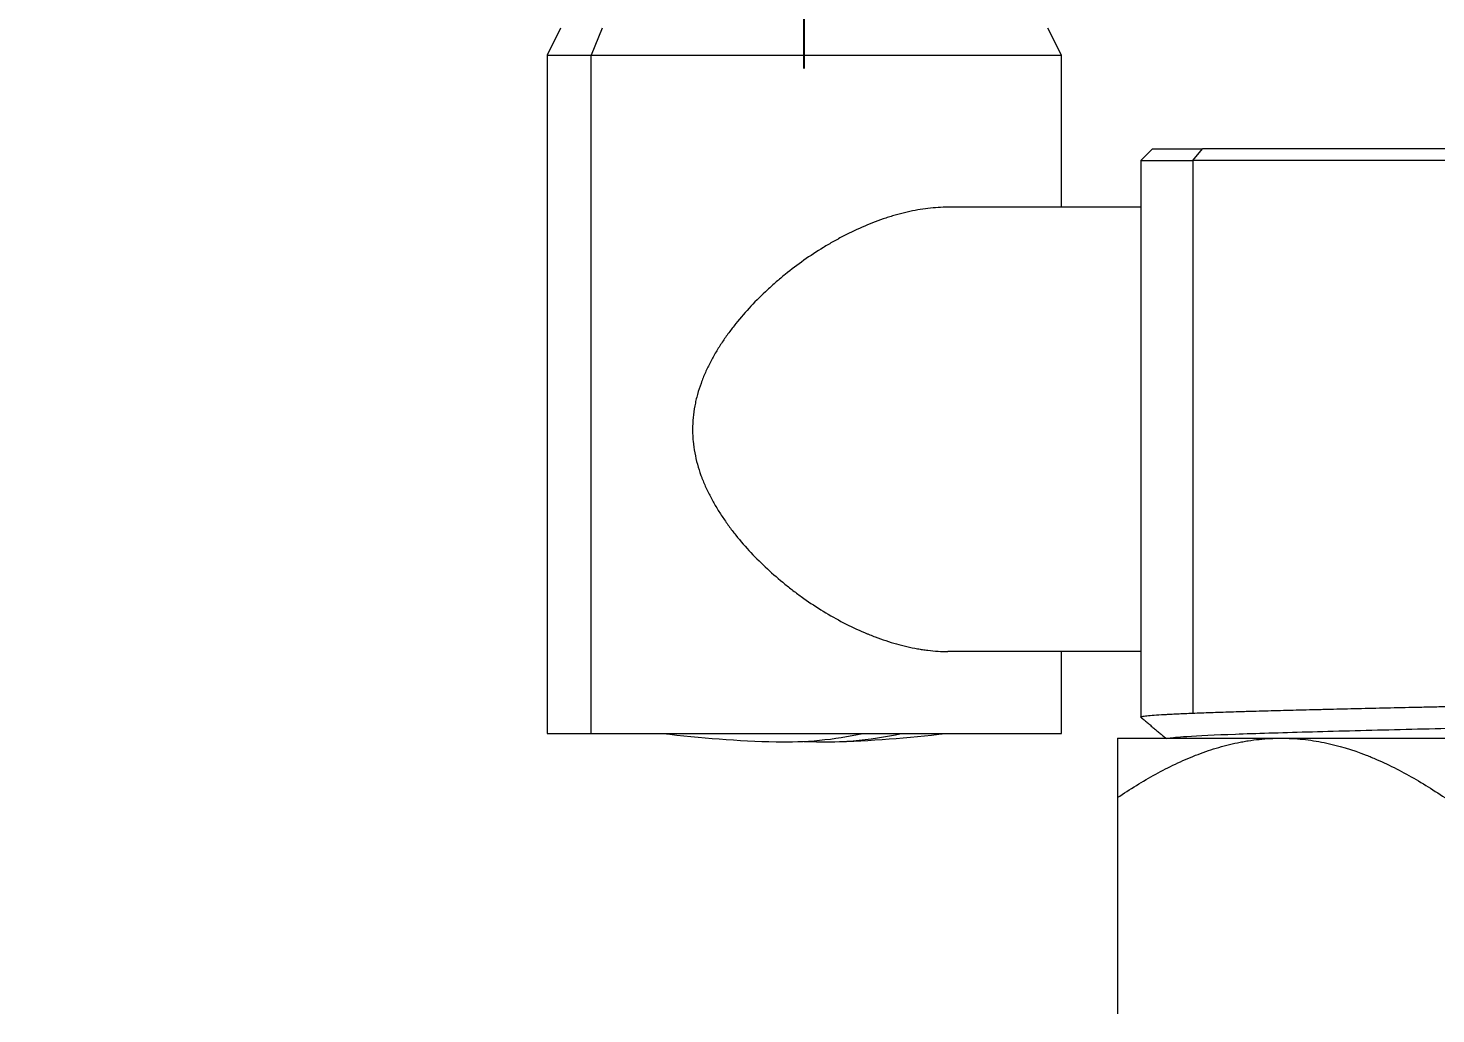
# Model space of a CAD drawing. Header units: millimetres. Extents: x 24958 to 25799, y 1150 to 1745.
# Drawn here: x 25048.1 to 25108.3, y 1458 to 1500.1 of the extents above; entities that cross this region are included whole.
import ezdxf

# ---------------------------------------------------------------- set-up
doc = ezdxf.new("R2010")
doc.units = ezdxf.units.MM
doc.linetypes.add('CENTERX2', pattern=[20.32, 12.7, -2.54, 2.54, -2.54])
doc.layers.add('CENTER', color=1, linetype='CENTERX2')
doc.layers.add('DIM', color=3, linetype='Continuous')
doc.styles.get("Standard").update_dxf_attribs({"font": 'arial.ttf'})
doc.dimstyles.new('ISO-25', dxfattribs={"dimtxt": 7, "dimasz": 5, "dimexe": 1.252, "dimexo": 0.625, "dimgap": 1, "dimtad": 1, "dimtih": 1, "dimtoh": 1, "dimdec": 1, "dimdsep": 46, "dimtxsty": 'Standard', "dimcen": 0, "dimclrd": 3, "dimclre": 3, "dimclrt": 4, "dimadec": 0, "dimazin": 0, "dimtfac": 1, "dimtdec": 1, "dimtmove": 0, "dimatfit": 3, "dimfxl": 1, "dimarcsym": 0})

# ---------------------------------------------------------------- blocks, each defined once
blk = doc.blocks.new('*D59')
at = {"layer": 'Defpoints', "color": 0, "transparency": 16777216}
for p in [(25054.326, 1508.414), (25017.505, 1313.476), (25041.936, 1313.476)]:
    blk.add_point(p, dxfattribs=at)
at = {"layer": 'DIM', "color": 3, "lineweight": -2, "transparency": 16777216}
for p, q in [((25053.701, 1508.414), (25016.253, 1508.414)), ((25017.505, 1502.414), (25017.505, 1415.508)), ((25017.505, 1319.476), (25017.505, 1406.382)), ((25041.311, 1313.476), (25016.253, 1313.476))]:
    blk.add_line(p, q, dxfattribs=at)
at = {"layer": 'DIM', "color": 3, "transparency": 16777216}
for points in [[(25016.505, 1502.414), (25018.505, 1502.414), (25017.505, 1508.414)], [(25016.505, 1319.476), (25018.505, 1319.476), (25017.505, 1313.476)]]:
    blk.add_solid(points, dxfattribs=at)
at = {"layer": 'DIM', "color": 4, "transparency": 16777216, "insert": (25017.505, 1410.945), "char_height": 6, "attachment_point": 5}
blk.add_mtext('194.9', dxfattribs=at)

msp = doc.modelspace()

# ---------------------------------------------------------------- linework, layer by layer
at = {"linetype": 'Continuous', "lineweight": 18}
for p, q in [((25070.904, 1500.144), (25070.326, 1498.987)), ((25092.326, 1498.987), (25091.747, 1500.144)), ((25070.326, 1498.987), (25070.326, 1469.987)), ((25070.326, 1498.987), (25072.206, 1498.987)), ((25072.206, 1498.987), (25092.326, 1498.987)), ((25092.326, 1492.487), (25092.326, 1498.987)), ((25096.226, 1494.987), (25095.726, 1494.487)), ((25096.226, 1494.987), (25098.363, 1494.987)), ((25121.226, 1494.987), (25098.363, 1494.987)), ((25095.726, 1494.487), (25095.726, 1470.684)), ((25095.726, 1494.487), (25097.949, 1494.487)), ((25121.726, 1494.487), (25097.949, 1494.487)), ((25095.726, 1492.487), (25087.477, 1492.487)), ((25095.726, 1473.487), (25087.477, 1473.487)), ((25092.326, 1469.987), (25092.326, 1473.488)), ((25070.326, 1469.987), (25072.206, 1469.987)), ((25072.206, 1469.987), (25092.326, 1469.987)), ((25094.729, 1469.787), (25101.729, 1469.787)), ((25101.729, 1469.787), (25108.726, 1469.787)), ((25094.726, 1467.242), (25094.726, 1457.997))]:
    msp.add_line(p, q, dxfattribs=at)
at = {"linetype": 'Continuous', "lineweight": 13}
for p, q in [((25072.685, 1500.144), (25072.206, 1498.987)), ((25072.206, 1469.987), (25072.206, 1498.987)), ((25097.949, 1494.487), (25098.363, 1494.987)), ((25097.949, 1494.487), (25097.949, 1470.856))]:
    msp.add_line(p, q, dxfattribs=at)
at = {"linetype": 'Continuous', "lineweight": 18}
for start, end in [(262.97112, 268.60289), (271.39711, 277.02888)]:
    msp.add_arc((25081.326, 1519.088), 49.472, start, end, dxfattribs=at)
for centre, major_axis, start_param, end_param in [((25080.497, 1519.088), (0, -49.462), 6.269552, 6.40419), ((25082.155, 1519.088), (0, 49.462), 3.111616, 3.262597)]:
    msp.add_ellipse(centre, major_axis=major_axis, ratio=0.559193, start_param=start_param, end_param=end_param, dxfattribs=at)
for points, knots in [([(25087.477, 1492.487), (25087.196, 1492.487), (25086.91, 1492.469), (25086.329, 1492.399), (25086.033, 1492.347), (25085.583, 1492.244), (25085.432, 1492.206), (25085.242, 1492.152), (25085.166, 1492.131), (25085.089, 1492.108), (25084.975, 1492.073), (25084.898, 1492.048), (25084.518, 1491.923), (25084.216, 1491.808), (25083.615, 1491.553), (25083.317, 1491.412), (25082.947, 1491.221), (25082.873, 1491.182), (25082.763, 1491.122), (25082.726, 1491.102), (25082.653, 1491.062), (25082.47, 1490.959), (25082.289, 1490.854), (25081.862, 1490.592), (25081.583, 1490.409), (25081.039, 1490.025), (25080.774, 1489.824), (25080.385, 1489.51), (25080.257, 1489.403), (25080.005, 1489.184), (25079.88, 1489.073), (25079.511, 1488.731), (25079.275, 1488.497), (25078.823, 1488.015), (25078.607, 1487.767), (25078.298, 1487.382), (25078.198, 1487.252), (25078.004, 1486.988), (25077.91, 1486.854), (25077.727, 1486.58), (25077.639, 1486.44), (25077.513, 1486.227), (25077.471, 1486.155), (25077.39, 1486.01), (25077.351, 1485.937), (25077.236, 1485.717), (25077.164, 1485.568), (25077.03, 1485.265), (25076.968, 1485.112), (25076.855, 1484.8), (25076.804, 1484.642), (25076.748, 1484.44), (25076.737, 1484.399), (25076.716, 1484.318), (25076.706, 1484.277), (25076.677, 1484.154), (25076.66, 1484.072), (25076.614, 1483.825), (25076.59, 1483.659), (25076.559, 1483.326), (25076.551, 1483.159), (25076.551, 1482.907), (25076.552, 1482.823), (25076.558, 1482.696), (25076.561, 1482.654), (25076.567, 1482.569), (25076.584, 1482.359), (25076.614, 1482.151), (25076.706, 1481.658), (25076.796, 1481.337), (25076.924, 1480.983), (25076.939, 1480.944), (25076.968, 1480.866), (25077.014, 1480.75), (25077.063, 1480.635), (25077.163, 1480.408), (25077.235, 1480.26), (25077.387, 1479.968), (25077.467, 1479.825), (25077.634, 1479.543), (25077.722, 1479.404), (25077.904, 1479.13), (25077.999, 1478.995), (25078.145, 1478.795), (25078.195, 1478.729), (25078.296, 1478.597), (25078.347, 1478.532), (25078.606, 1478.209), (25078.823, 1477.96), (25079.274, 1477.479), (25079.508, 1477.247), (25079.993, 1476.797), (25080.244, 1476.58), (25080.632, 1476.265), (25080.763, 1476.162), (25081.03, 1475.96), (25081.166, 1475.861), (25081.579, 1475.569), (25081.859, 1475.384), (25082.428, 1475.037), (25082.716, 1474.874), (25083.303, 1474.569), (25083.601, 1474.428), (25083.942, 1474.283), (25083.98, 1474.267), (25084.056, 1474.236), (25084.094, 1474.22), (25084.208, 1474.174), (25084.436, 1474.085), (25084.663, 1474.004), (25085.117, 1473.854), (25085.418, 1473.769), (25085.868, 1473.665), (25086.018, 1473.635), (25086.242, 1473.595), (25086.317, 1473.583), (25086.466, 1473.56), (25086.54, 1473.55), (25086.908, 1473.506), (25087.196, 1473.487), (25087.477, 1473.487)], [0, 0, 0, 0, 0.03125, 0.03125, 0.0625, 0.0625, 0.078125, 0.078125, 0.082031, 0.085938, 0.085938, 0.09375, 0.09375, 0.125, 0.125, 0.15625, 0.15625, 0.164063, 0.164063, 0.167969, 0.167969, 0.171875, 0.1875, 0.1875, 0.21875, 0.21875, 0.25, 0.25, 0.265625, 0.265625, 0.28125, 0.28125, 0.3125, 0.3125, 0.34375, 0.34375, 0.359375, 0.359375, 0.375, 0.375, 0.390625, 0.390625, 0.398438, 0.398438, 0.40625, 0.40625, 0.421875, 0.421875, 0.4375, 0.4375, 0.453125, 0.453125, 0.457031, 0.457031, 0.460938, 0.460938, 0.46875, 0.46875, 0.484375, 0.484375, 0.5, 0.5, 0.507813, 0.507813, 0.511719, 0.511719, 0.515625, 0.53125, 0.53125, 0.5625, 0.5625, 0.566406, 0.566406, 0.570313, 0.578125, 0.578125, 0.59375, 0.59375, 0.609375, 0.609375, 0.625, 0.625, 0.640625, 0.640625, 0.648438, 0.648438, 0.65625, 0.65625, 0.6875, 0.6875, 0.71875, 0.71875, 0.75, 0.75, 0.765625, 0.765625, 0.78125, 0.78125, 0.8125, 0.8125, 0.84375, 0.84375, 0.875, 0.875, 0.878906, 0.878906, 0.882813, 0.882813, 0.890625, 0.90625, 0.90625, 0.9375, 0.9375, 0.953125, 0.953125, 0.960937, 0.960937, 0.96875, 0.96875, 1, 1, 1, 1]), ([(25097.949, 1470.856), (25098.189, 1470.865), (25098.445, 1470.875), (25098.988, 1470.893), (25099.276, 1470.903), (25099.731, 1470.917), (25099.887, 1470.922), (25100.126, 1470.929), (25100.207, 1470.932), (25100.37, 1470.936), (25100.452, 1470.939), (25100.865, 1470.951), (25101.208, 1470.96), (25101.914, 1470.979), (25102.278, 1470.988), (25102.841, 1471.002), (25103.031, 1471.007), (25103.321, 1471.014), (25103.467, 1471.018), (25103.614, 1471.021), (25103.713, 1471.024), (25103.762, 1471.025), (25104.209, 1471.036), (25104.611, 1471.045), (25105.424, 1471.064), (25105.835, 1471.073), (25106.666, 1471.092), (25107.086, 1471.101), (25107.617, 1471.113), (25107.723, 1471.116), (25107.937, 1471.12), (25108.044, 1471.123), (25108.365, 1471.13), (25108.579, 1471.135), (25109.217, 1471.149), (25109.64, 1471.158), (25110.482, 1471.177), (25110.901, 1471.186), (25111.525, 1471.2), (25111.732, 1471.205), (25112.043, 1471.212), (25112.146, 1471.215), (25112.301, 1471.218), (25112.352, 1471.22), (25112.455, 1471.222), (25112.916, 1471.233), (25113.366, 1471.243), (25114.148, 1471.262), (25114.529, 1471.271), (25115.275, 1471.29), (25115.638, 1471.3), (25116.081, 1471.312), (25116.169, 1471.314), (25116.3, 1471.318), (25116.344, 1471.319), (25116.43, 1471.321), (25116.646, 1471.327), (25116.855, 1471.333), (25117.346, 1471.347), (25117.658, 1471.356), (25118.254, 1471.375), (25118.538, 1471.384), (25118.94, 1471.399), (25119.071, 1471.404), (25119.229, 1471.41), (25119.261, 1471.411), (25119.323, 1471.413), (25119.354, 1471.414), (25119.446, 1471.418), (25119.506, 1471.42), (25119.801, 1471.432), (25120.018, 1471.441), (25120.414, 1471.46), (25120.594, 1471.469), (25120.915, 1471.488), (25121.057, 1471.498), (25121.195, 1471.509), (25121.21, 1471.51), (25121.24, 1471.512), (25121.254, 1471.513), (25121.296, 1471.517), (25121.377, 1471.524), (25121.446, 1471.531), (25121.567, 1471.545), (25121.628, 1471.555), (25121.707, 1471.573), (25121.726, 1471.582), (25121.726, 1471.591)], [0, 0, 0, 0, 0.03851, 0.03851, 0.077019, 0.077019, 0.096274, 0.096274, 0.105902, 0.105902, 0.115529, 0.115529, 0.154039, 0.154039, 0.192548, 0.192548, 0.211803, 0.211803, 0.221431, 0.226244, 0.226244, 0.231058, 0.231058, 0.269568, 0.269568, 0.308078, 0.308078, 0.346587, 0.346587, 0.356215, 0.356215, 0.365842, 0.365842, 0.385097, 0.385097, 0.423607, 0.423607, 0.462116, 0.462116, 0.481371, 0.481371, 0.490999, 0.490999, 0.495812, 0.495812, 0.500626, 0.539136, 0.539136, 0.577645, 0.577645, 0.616155, 0.616155, 0.625782, 0.625782, 0.630596, 0.630596, 0.63541, 0.654665, 0.654665, 0.693174, 0.693174, 0.731684, 0.731684, 0.750939, 0.750939, 0.755753, 0.755753, 0.760566, 0.760566, 0.770194, 0.770194, 0.808704, 0.808704, 0.847213, 0.847213, 0.885723, 0.885723, 0.890537, 0.890537, 0.89535, 0.89535, 0.904978, 0.924233, 0.924233, 0.962742, 0.962742, 1, 1, 1, 1]), ([(25095.726, 1470.684), (25095.726, 1470.685), (25095.726, 1470.685), (25095.727, 1470.69), (25095.733, 1470.695), (25095.747, 1470.7), (25095.75, 1470.702), (25095.757, 1470.704), (25095.768, 1470.708), (25095.783, 1470.711), (25095.837, 1470.723), (25095.901, 1470.733), (25096.069, 1470.752), (25096.173, 1470.761), (25096.422, 1470.78), (25096.566, 1470.789), (25096.752, 1470.8), (25096.773, 1470.801), (25096.816, 1470.803), (25096.881, 1470.807), (25097.038, 1470.815), (25097.183, 1470.822), (25097.487, 1470.837), (25097.709, 1470.846), (25097.949, 1470.856)], [0, 0, 0, 0, 0.005389, 0.005389, 0.088273, 0.088273, 0.108994, 0.108994, 0.129715, 0.171157, 0.171157, 0.336926, 0.336926, 0.502694, 0.502694, 0.668463, 0.668463, 0.689184, 0.689184, 0.709905, 0.751347, 0.834231, 0.834231, 1, 1, 1, 1]), ([(25096.925, 1469.787), (25097.051, 1469.812), (25097.644, 1469.87), (25099.6, 1469.959), (25102.734, 1470.056), (25106.536, 1470.153), (25110.583, 1470.25), (25114.423, 1470.347), (25117.626, 1470.444), (25119.837, 1470.541), (25120.527, 1470.61), (25120.605, 1470.646), (25120.61, 1470.651)], [0, 0, 0, 0, 0.086995, 0.199245, 0.311496, 0.423746, 0.535997, 0.648247, 0.760498, 0.872748, 0.984999, 1, 1, 1, 1]), ([(25094.726, 1467.242), (25094.994, 1467.424), (25095.264, 1467.599), (25095.81, 1467.935), (25096.085, 1468.096), (25096.64, 1468.4), (25097.201, 1468.688), (25098.062, 1469.062), (25098.651, 1469.268), (25099.248, 1469.448), (25099.55, 1469.526), (25099.934, 1469.605), (25100.012, 1469.62), (25100.128, 1469.641), (25100.166, 1469.648), (25100.244, 1469.661), (25100.438, 1469.693), (25100.633, 1469.718), (25101.101, 1469.767), (25101.413, 1469.784), (25101.727, 1469.783)], [0, 0, 0, 0, 0.125, 0.125, 0.25, 0.25, 0.375, 0.5, 0.625, 0.625, 0.75, 0.75, 0.78125, 0.78125, 0.796875, 0.796875, 0.8125, 0.875, 0.875, 1, 1, 1, 1]), ([(25094.726, 1469.783), (25094.726, 1469.783), (25094.726, 1469.767), (25094.726, 1469.703), (25094.726, 1469.656), (25094.726, 1469.471), (25094.726, 1469.29), (25094.726, 1469.031), (25094.726, 1469.002), (25094.726, 1468.942), (25094.726, 1468.849), (25094.726, 1468.751), (25094.726, 1468.548), (25094.726, 1468.403), (25094.726, 1468.097), (25094.726, 1467.936), (25094.726, 1467.599), (25094.726, 1467.424), (25094.726, 1467.242)], [0, 0, 0, 0, 0.125, 0.125, 0.25, 0.25, 0.5, 0.5, 0.53125, 0.53125, 0.5625, 0.625, 0.625, 0.75, 0.75, 0.875, 0.875, 1, 1, 1, 1]), ([(25101.727, 1469.783), (25102.04, 1469.783), (25102.349, 1469.767), (25102.964, 1469.703), (25103.269, 1469.656), (25104.177, 1469.471), (25104.774, 1469.29), (25105.438, 1469.031), (25105.511, 1469.002), (25105.658, 1468.942), (25105.876, 1468.849), (25106.093, 1468.751), (25106.523, 1468.548), (25106.806, 1468.403), (25107.365, 1468.097), (25107.641, 1467.936), (25108.188, 1467.599), (25108.458, 1467.424), (25108.726, 1467.242)], [0, 0, 0, 0, 0.125, 0.125, 0.25, 0.25, 0.5, 0.5, 0.53125, 0.53125, 0.5625, 0.625, 0.625, 0.75, 0.75, 0.875, 0.875, 1, 1, 1, 1])]:
    msp.add_open_spline(points, degree=3, knots=knots, dxfattribs=at)
msp.add_open_spline([(25095.725, 1470.681), (25096.278, 1470.218), (25096.83, 1469.754)], degree=2, dxfattribs=at)
at = {"layer": 'CENTER'}
msp.add_line((25081.326, 1498.414), (25081.326, 1533.487), dxfattribs=at)

# ---------------------------------------------------------------- dimensions: what is measured, and where the dimension line sits
at = {"layer": 'DIM', "color": 3}
dim = msp.add_linear_dim(base=(25017.505, 1313.476), p1=(25054.326, 1508.414), p2=(25041.936, 1313.476), angle=90, dimstyle='ISO-25', override={"dimtxt": 6, "dimasz": 6, "dimgap": 1.5, "dimtad": 0}, dxfattribs=at)
dim.commit()
dim.dimension.update_dxf_attribs({"geometry": '*D59', "text_midpoint": (25017.505, 1410.945)})

doc.saveas('drawing.dxf')
